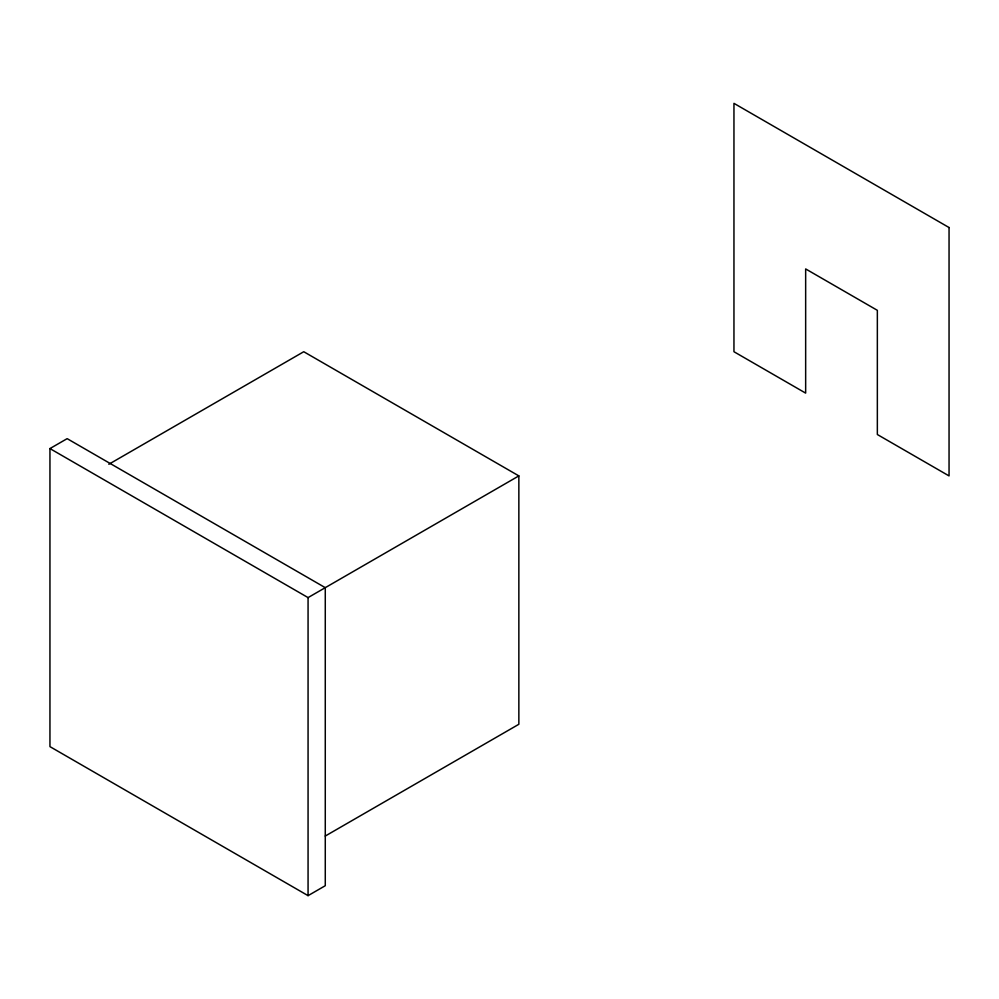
<?xml version="1.0" encoding="UTF-8"?>
<svg xmlns="http://www.w3.org/2000/svg" width="999" height="999" viewBox="0 0 999 999"><rect width="100%" height="100%" fill="white"/><g stroke="black" fill="none" stroke-linecap="round" stroke-linejoin="round"><path stroke-width="1.5" d="M49.95 448.576L67.158 438.648L325.274 587.674L325.274 885.713L308.067 895.653L49.95 746.628L49.95 448.576L308.067 597.602L518.856 475.899L518.856 724.275L325.274 836.038M108.829 464.26L303.758 351.723L518.856 475.899M308.067 597.602L308.067 895.653M949.05 227.535L733.953 103.347L733.953 351.723L805.656 393.119L805.656 268.931L877.347 310.327L877.347 434.515L949.05 475.911L949.05 227.535"/></g></svg>
